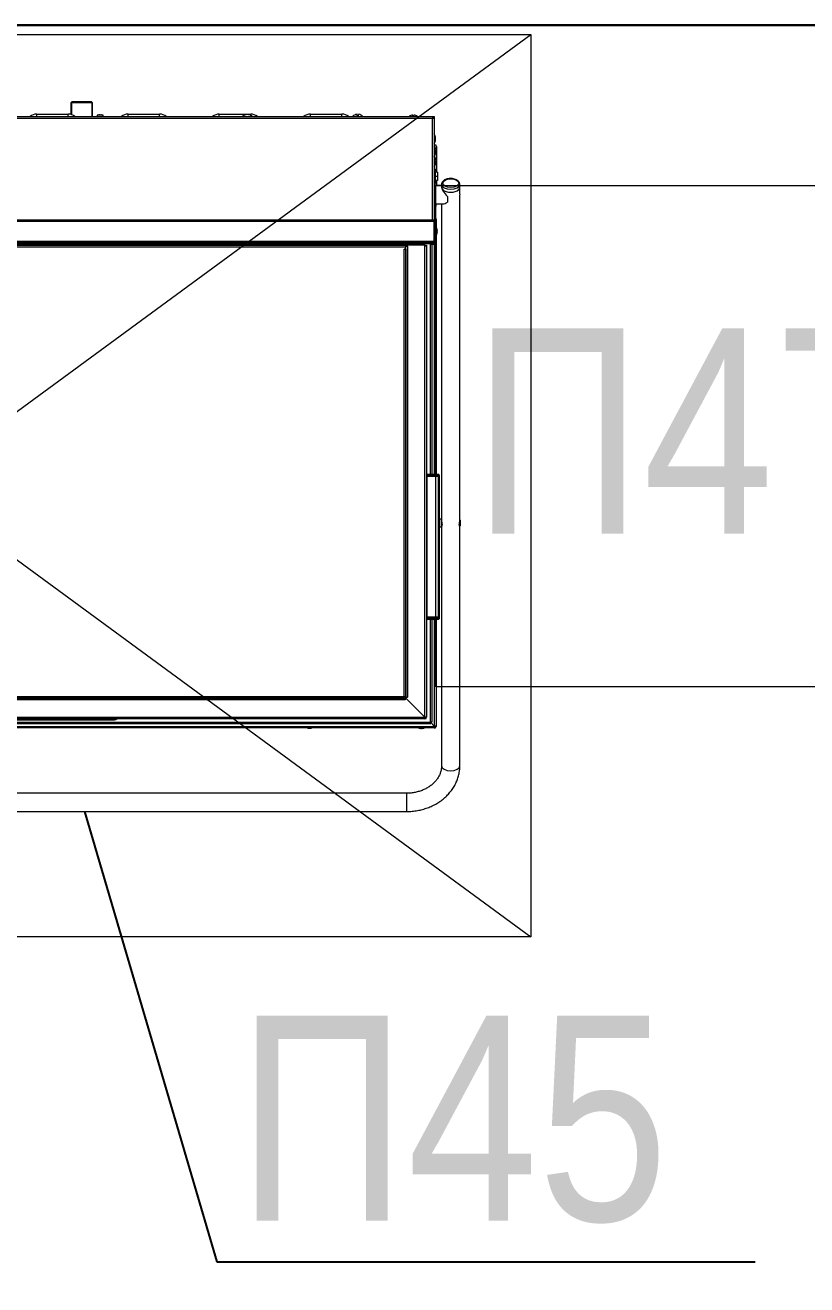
# Model space of a CAD drawing. Header units: millimetres. Extents: x -21010 to 105841, y -18351 to 135084.
# Drawn here: x 41709 to 42662, y 32620 to 34155 of the extents above; entities that cross this region are included whole.
import ezdxf
from ezdxf import colors
from ezdxf.entities.mleader import LeaderData, LeaderLine
from ezdxf.enums import TextEntityAlignment as Align
from ezdxf.math import Vec2, Vec3

# ---------------------------------------------------------------- set-up
doc = ezdxf.new("R2010")
doc.units = ezdxf.units.MM
for name, color, linetype, lineweight in [('Атрибут', 250, 'Continuous', 5), ('ДОНМ_ТХ_Анно', 84, 'Continuous', 20), ('Оборудование пищеблок', 250, 'Continuous', 5), ('Стены наружные', 7, 'Continuous', 18)]:
    doc.layers.add(name, color=color, linetype=linetype, lineweight=lineweight)
doc.styles.add('ISOCPEUR', font='isocpeur.ttf', dxfattribs={"width": 0.9, "height": 270})
doc.styles.add('ТХ_ДОНМ', font='ARIALN.TTF')

# ---------------------------------------------------------------- blocks, each defined once
blk = doc.blocks.new('Посудомоечная машина 1400')
at = {"layer": 'Оборудование пищеблок', "color": 217, "true_color": 0x93278f}
for p, q in [((166558, -325212.3), (166556.4, -325213.9)), ((166582.7, -325213.9), (166556.4, -325213.9)), ((166556.4, -325213.9), (166556.4, -325227.9)), ((166557.2, -325213.1), (166557.2, -325227.9)), ((166558, -325212.3), (166581.1, -325212.3)), ((166582.7, -325213.9), (166581.1, -325212.3)), ((166581.9, -325213.1), (166581.9, -325230.5)), ((166582.7, -325230.5), (166582.7, -325213.9)), ((165737.4, -325230.5), (166997.2, -325230.5)), ((165737.4, -325232.5), (166997.2, -325232.5)), ((166514.9, -325230.5), (166514.9, -325227.5)), ((166514.9, -325227.5), (166553.4, -325227.5)), ((166553.4, -325230.5), (166553.4, -325227.5)), ((166595.8, -325229), (166588.7, -325229)), ((166589.9, -325228.8), (166589.9, -325228.7)), ((166591.5, -325228.8), (166591.5, -325228.6)), ((166593.1, -325228.6), (166593.1, -325228.8)), ((166594.7, -325228.8), (166594.7, -325228.7)), ((166626.2, -325230.5), (166626.2, -325227.5)), ((166626.2, -325227.5), (166664.6, -325227.5)), ((166664.6, -325230.5), (166664.6, -325227.5)), ((166737.4, -325230.5), (166737.4, -325227.5)), ((166737.4, -325227.5), (166775.8, -325227.5)), ((166766.7, -325229.5), (166766.7, -325229.5)), ((166775.8, -325228.8), (166775.8, -325227.5)), ((166776.8, -325229.5), (166776.8, -325229.5)), ((166848.6, -325227.5), (166887, -325227.5)), ((166848.6, -325230.5), (166848.6, -325227.5)), ((166887, -325230.5), (166887, -325227.5)), ((166905.5, -325229.5), (166905.5, -325227.9)), ((166905.5, -325229.5), (166907, -325229.5)), ((166907, -325229.5), (166907, -325227.9)), ((166973.2, -325230.5), (166973.2, -325228.9)), ((166974.7, -325230.5), (166974.7, -325228.9)), ((166997.2, -325230.5), (166997.2, -325232.5)), ((166997.2, -325230.5), (166999.2, -325230.5)), ((166997.2, -325231.5), (166999.2, -325231.5)), ((166997.2, -325356.5), (166997.2, -325232.5)), ((166997.2, -325232.5), (166999.2, -325232.5)), ((166998.2, -325231.5), (166998.2, -325232.5)), ((166999.2, -325231.5), (166998.2, -325231.5)), ((166999.2, -325230.5), (166999.2, -325231.5)), ((166999.2, -325231.5), (166999.2, -325232.5)), ((166999.2, -325232.5), (166999.2, -325357.2)), ((167000.8, -325260.6), (167000.8, -325255)), ((167000.3, -325264.9), (166999.2, -325264.9)), ((167000.3, -325267.7), (167000.3, -325264.9)), ((167002.3, -325266.9), (167002.3, -325298.5)), ((167000.3, -325272), (167000.3, -325273.5)), ((167000.3, -325272), (167001.9, -325272)), ((167000.3, -325273.5), (167001.9, -325273.5)), ((167000.3, -325280), (167000.3, -325277.8)), ((167000.3, -325284.4), (167001.9, -325284.4)), ((167000.3, -325284.4), (167000.3, -325285.9)), ((167000.3, -325285.9), (167001.9, -325285.9)), ((166999.2, -325294.7), (167000.8, -325294.7)), ((167000.8, -325295.7), (166999.2, -325295.7)), ((167000.3, -325294.7), (167000.3, -325290.2)), ((167000.8, -325294.7), (167000.8, -325295.7)), ((167000.8, -325309.9), (167000.8, -325295.7)), ((167003.3, -325298.5), (167000.8, -325298.5)), ((167003.3, -325298.5), (167003.3, -325303.6)), ((166999.2, -325309.9), (167000.8, -325309.9)), ((167000.8, -325310.9), (166999.2, -325310.9)), ((167001.3, -325311.6), (166999.2, -325311.6)), ((166999.2, -325314.6), (167001.3, -325314.6)), ((167008.3, -325314.7), (166999.2, -325314.7)), ((167003.3, -325303.6), (167000.8, -325303.6)), ((167003.3, -325308.6), (167000.8, -325308.6)), ((167000.8, -325309.9), (167000.8, -325310.9)), ((167000.8, -325311.6), (167000.8, -325310.9)), ((167001.3, -325311.6), (167001.3, -325314.6)), ((167001.3, -325314.6), (167001.3, -325314.7)), ((167002.3, -325308.6), (167002.3, -325314.7)), ((167003.3, -325303.6), (167003.3, -325308.6)), ((167008.3, -325313), (167008.3, -325316.6)), ((167030.6, -325316.6), (167030.6, -325313)), ((167030.6, -325325.3), (167030.6, -325316.6)), ((167015.4, -325328.2), (167015.4, -325334.9)), ((167030.6, -325723), (167030.6, -325326.4)), ((166999.2, -325336.9), (167010.2, -325336.9)), ((166999.2, -325337), (167001.3, -325337)), ((167001.3, -325340.1), (166999.2, -325340.1)), ((166999.2, -325340.7), (167000.8, -325340.7)), ((167000.8, -325341.7), (166999.2, -325341.7)), ((167000.8, -325340.7), (167000.8, -325340.1)), ((167000.8, -325340.7), (167000.8, -325341.7)), ((167000.8, -325382.2), (167000.8, -325341.7)), ((167001.3, -325336.9), (167001.3, -325337)), ((167001.3, -325337), (167001.3, -325340.1)), ((167008.3, -325336.9), (167008.3, -325722.5)), ((165737.4, -325356.5), (166997.2, -325356.5)), ((165737.4, -325358), (166997.2, -325358)), ((166997.2, -325356.5), (166997.2, -325358)), ((166997.2, -325356.5), (166998.7, -325356.5)), ((166997.4, -325356.9), (166997.2, -325356.9)), ((166997.2, -325357.2), (166999.2, -325357.2)), ((166997.2, -325358), (166999.2, -325358)), ((166997.4, -325356.9), (166997.4, -325356.5)), ((166998.4, -325356.9), (166997.4, -325356.9)), ((166999.4, -325356.9), (166999.2, -325356.9)), ((166999.2, -325358), (166999.2, -325357.2)), ((166999.2, -325382.6), (166999.2, -325358)), ((166999.4, -325356.9), (166999.4, -325383.7)), ((167000.8, -325355.4), (167001.8, -325355.4)), ((167001.8, -325355.4), (167001.8, -325365.2)), ((167001.8, -325369.6), (167003.4, -325369.6)), ((167001.8, -325369.6), (167001.8, -325371.1)), ((167001.8, -325371.1), (167003.4, -325371.1)), ((167001.8, -325375.4), (167001.8, -325386.5)), ((165735.4, -325382.6), (166999.2, -325382.6)), ((165735.4, -325383.2), (166999.2, -325383.2)), ((165768.2, -325384.7), (166966.8, -325384.7)), ((166966.8, -325386.2), (165768.2, -325386.2)), ((165769.8, -325387.2), (166964.9, -325387.2)), ((165769.8, -325389.3), (166964.9, -325389.3)), ((166962.8, -325392.1), (166964.9, -325392.1)), ((166962.8, -325392.3), (166962.8, -325392.1)), ((166962.8, -325937.3), (166962.8, -325392.3)), ((166964.9, -325392.3), (166962.8, -325392.3)), ((166988.1, -325387.2), (166964.9, -325387.2)), ((166964.9, -325387.2), (166964.9, -325388.2)), ((166964.9, -325387.2), (166964.9, -325387.2)), ((166965.1, -325387.2), (166964.9, -325387.2)), ((166966.9, -325388.2), (166964.9, -325388.2)), ((166964.9, -325389.3), (166964.9, -325388.3)), ((166965.1, -325388.3), (166964.9, -325388.3)), ((166964.9, -325388.6), (166965.4, -325388.6)), ((166964.9, -325392.1), (166964.9, -325389.3)), ((166964.9, -325938.2), (166964.9, -325392.1)), ((166964.9, -325392.3), (166964.9, -325937.3)), ((166965.1, -325387.2), (166965.1, -325387.2)), ((166988.1, -325387.2), (166965.1, -325387.2)), ((166965.1, -325388.3), (166965.1, -325388.2)), ((166966.9, -325388.3), (166965.1, -325388.3)), ((166965.5, -325388.5), (166966.9, -325388.5)), ((166966.8, -325384.7), (166966.8, -325386.2)), ((166966.8, -325384.7), (166997.4, -325384.7)), ((166966.8, -325387.2), (166966.8, -325386.2)), ((166966.9, -325388.5), (166966.9, -325388.2)), ((166966.9, -325388.5), (166966.9, -325938.2)), ((166968.1, -325386.7), (166967.1, -325386.7)), ((166967.1, -325387.2), (166967.1, -325386.7)), ((166968.4, -325386), (166967.7, -325385.3)), ((166968.1, -325387.2), (166968.1, -325386.7)), ((166997.4, -325384.7), (166969.1, -325384.7)), ((166997.4, -325385.7), (166969.1, -325385.7)), ((166976.7, -325385.7), (166977.5, -325386.5)), ((166977.5, -325386.5), (166977.5, -325387.2)), ((166988.1, -325388.3), (166988.1, -325387.2)), ((166988.1, -325387.2), (166989.1, -325387.2)), ((166988.1, -325387.2), (166988.1, -325387.2)), ((166988.1, -325388.3), (166990.1, -325388.3)), ((166988.1, -325962.5), (166988.1, -325388.3)), ((166989.1, -325388.3), (166988.1, -325388.3)), ((166989.1, -325387.2), (166989.1, -325388.3)), ((166989.1, -325387.2), (166990.1, -325387.2)), ((166989.1, -325387.2), (166989.1, -325388.3)), ((166990.1, -325387.2), (166990.1, -325388.3)), ((166990.1, -325388.3), (166990.1, -325962.6)), ((166994.7, -325666.7), (166994.7, -325386.7)), ((166996.7, -325386.7), (166994.7, -325386.7)), ((166996.4, -325385.7), (166996.4, -325386.7)), ((166999.7, -325386.7), (166996.7, -325386.7)), ((166996.7, -325386.7), (166996.7, -325666.7)), ((166997.4, -325385.7), (166997.4, -325386.7)), ((166998.2, -325386.7), (166998.2, -325386.2)), ((166998.2, -325386.2), (166999.2, -325386.2)), ((166998.4, -325383.2), (166998.4, -325383.7)), ((166998.4, -325383.7), (166998.4, -325383.2)), ((166998.4, -325385.5), (166998.4, -325386.7)), ((166999.2, -325383.2), (166999.2, -325382.6)), ((166999.2, -325384.6), (166999.2, -325386.5)), ((166999.2, -325386.7), (166999.2, -325386.5)), ((166999.2, -325386.5), (166999.7, -325386.5)), ((166999.4, -325382.2), (167000.8, -325382.2)), ((167000.8, -325383.2), (166999.4, -325383.2)), ((166999.7, -325386.5), (166999.7, -325383.2)), ((166999.7, -325386.5), (166999.7, -325386.7)), ((167001.8, -325386.5), (166999.7, -325386.5)), ((166999.7, -325666.7), (166999.7, -325386.7)), ((167001.8, -325386.7), (166999.7, -325386.7)), ((167000.8, -325382.2), (167000.8, -325383.2)), ((167000.8, -325386.7), (167000.8, -325386.5)), ((167000.8, -325386.5), (167000.8, -325386.7)), ((167001.8, -325386.7), (167001.8, -325386.5)), ((167001.8, -325386.7), (167001.8, -325666.7)), ((167000.8, -325482), (167001.9, -325482)), ((166990.6, -325668.6), (166990.1, -325668.6)), ((166990.6, -325669.1), (166990.1, -325669.1)), ((166990.3, -325668.8), (166990.6, -325668.8)), ((166990.4, -325666.7), (166990.4, -325667.8)), ((167005, -325666.7), (166990.4, -325666.7)), ((166990.6, -325667.8), (167004.8, -325667.8)), ((166990.6, -325667.8), (166990.6, -325668.1)), ((167004.8, -325668.1), (166990.6, -325668.1)), ((166990.6, -325668.1), (166990.6, -325668.6)), ((166990.6, -325668.6), (167004.8, -325668.6)), ((166990.6, -325668.6), (166990.6, -325668.8)), ((166990.6, -325669.1), (166990.6, -325668.8)), ((167004.8, -325668.8), (166990.6, -325668.8)), ((166990.6, -325669.1), (166990.6, -325840.4)), ((167004.8, -325669.1), (166990.6, -325669.1)), ((167004.8, -325668.1), (167004.8, -325667.8)), ((167004.8, -325668.6), (167004.8, -325668.1)), ((167004.8, -325668.8), (167004.8, -325668.6)), ((167005.3, -325668.6), (167004.8, -325668.6)), ((167004.8, -325669.1), (167004.8, -325668.8)), ((167004.8, -325668.8), (167005.1, -325668.8)), ((167004.8, -325840.4), (167004.8, -325669.1)), ((167005.3, -325669.1), (167004.8, -325669.1)), ((167005, -325666.7), (167005, -325667.8)), ((167005.1, -325668.9), (167005.1, -325668.8)), ((167005.3, -325668.1), (167005.3, -325667)), ((167005.3, -325668.1), (167005.3, -325668.6)), ((167005.3, -325669), (167005.3, -325668.6)), ((167005.3, -325669), (167005.3, -325669.1)), ((167005.3, -325669), (167005.3, -325669)), ((167005.3, -325669.1), (167005.3, -325840.4)), ((167008, -325721.4), (167005.3, -325721.4)), ((167005.3, -325730.5), (167008, -325730.5)), ((167008, -325721.4), (167008, -325730.5)), ((167008.3, -325721.7), (167008, -325721.4)), ((167008, -325730.5), (167008.3, -325730.2)), ((167008.3, -325730.2), (167008.3, -325722.5)), ((167008.3, -325729.5), (167008.6, -325729.5)), ((167008.3, -325730.2), (167008.3, -326021.7)), ((167030.3, -325729.5), (167031.1, -325729.5)), ((167031.1, -325722.5), (167030.6, -325722.5)), ((167030.6, -326021.7), (167030.6, -325729.5)), ((167031.1, -325722.5), (167031.1, -325729.5)), ((167031.6, -325723), (167031.1, -325722.5)), ((167031.1, -325729.5), (167031.6, -325729)), ((167031.6, -325729), (167031.6, -325723)), ((166990.1, -325840.4), (166990.6, -325840.4)), ((166990.1, -325840.9), (166990.6, -325840.9)), ((166990.6, -325840.7), (166990.3, -325840.7)), ((166990.4, -325841.8), (166990.4, -325842.9)), ((166990.4, -325842.9), (167005, -325842.9)), ((166990.6, -325840.4), (167004.8, -325840.4)), ((166990.6, -325840.4), (166990.6, -325840.7)), ((166990.6, -325840.7), (167004.8, -325840.7)), ((166990.6, -325840.7), (166990.6, -325840.9)), ((166990.6, -325840.9), (166990.6, -325841.5)), ((167004.8, -325840.9), (166990.6, -325840.9)), ((166990.6, -325841.5), (167004.8, -325841.5)), ((166990.6, -325841.5), (166990.6, -325841.8)), ((167004.8, -325841.8), (166990.6, -325841.8)), ((166994.7, -325968.4), (166994.7, -325842.9)), ((166996.7, -325842.9), (166996.7, -325968.4)), ((166999.7, -325973.7), (166999.7, -325842.9)), ((167000.8, -325846), (167001.9, -325846)), ((167001.8, -325842.9), (167001.8, -325973.7)), ((167004.8, -325840.4), (167005.3, -325840.4)), ((167004.8, -325840.4), (167004.8, -325840.7)), ((167004.8, -325840.9), (167004.8, -325840.7)), ((167005.1, -325840.7), (167004.8, -325840.7)), ((167004.8, -325841.5), (167004.8, -325840.9)), ((167004.8, -325840.9), (167005.3, -325840.9)), ((167004.8, -325841.8), (167004.8, -325841.5)), ((167005, -325842.9), (167005, -325841.8)), ((167005.1, -325840.7), (167005.1, -325840.7)), ((167005.3, -325840.4), (167005.3, -325840.5)), ((167005.3, -325840.9), (167005.3, -325840.5)), ((167005.3, -325840.5), (167005.3, -325840.5)), ((167005.3, -325840.9), (167005.3, -325841.5)), ((167005.3, -325841.5), (167005.3, -325842.6)), ((165770.8, -325939.3), (166963.8, -325939.3)), ((166963.8, -325941.3), (165770.8, -325941.3)), ((165771.8, -325937.3), (166962.8, -325937.3)), ((166962.8, -325939.3), (165771.8, -325939.3)), ((166962.8, -325937.3), (166964.9, -325937.3)), ((166962.8, -325939.3), (166962.8, -325937.3)), ((166962.8, -325939.3), (166962.8, -325939.3)), ((166963.8, -325939.3), (166963.8, -325941.3)), ((166964, -325939.3), (166963.8, -325939.3)), ((166964, -325940.3), (166963.8, -325940.3)), ((166963.8, -325941.3), (166964, -325941.3)), ((166964, -325941.3), (166964, -325939.3)), ((166964, -325939.3), (166964.8, -325939.3)), ((166988.1, -325962.6), (166964.8, -325939.3)), ((166964.9, -325939.3), (166964.8, -325939.3)), ((166964.9, -325938.2), (166964.9, -325938.5)), ((166964.9, -325938.2), (166966.9, -325938.2)), ((166966.9, -325938.5), (166964.9, -325938.5)), ((166964.9, -325939.3), (166964.9, -325938.5)), ((166964.9, -325939.3), (166988.1, -325962.5)), ((166965.8, -325940.3), (166965.8, -325940.2)), ((166965.9, -325938.2), (166965.9, -325938.5)), ((166966.9, -325938.5), (166966.9, -325938.2)), ((166986.6, -325961.1), (166986.6, -325961.1)), ((165734.9, -325973.7), (166999.7, -325973.7)), ((166999.7, -325975.7), (165734.9, -325975.7)), ((165740.2, -325968.6), (166994.5, -325968.6)), ((166994.5, -325970.6), (165740.2, -325970.6)), ((165746.5, -325962.6), (166988.1, -325962.6)), ((166988.1, -325964.6), (165746.5, -325964.6)), ((166152.5, -325965.8), (166582.1, -325965.8)), ((166582.1, -325964.6), (166582.1, -325965.8)), ((166582.1, -325965.8), (166609.9, -325965.8)), ((166988.1, -325963.6), (166988.1, -325964.6)), ((166989.1, -325962.6), (166990.1, -325962.6)), ((166994.5, -325968.6), (166994.5, -325970.6)), ((166994.7, -325969.6), (166994.5, -325969.6)), ((166994.5, -325970.6), (166994.7, -325970.6)), ((166994.7, -325968.4), (166996.7, -325968.4)), ((166999.7, -325973.7), (166994.7, -325968.6)), ((166994.7, -325968.6), (166999.7, -325973.7)), ((166996.7, -325968.6), (166994.7, -325968.6)), ((166994.7, -325970.6), (166994.7, -325968.6)), ((166995.7, -325969.6), (166995.7, -325969.6)), ((166996.4, -325968.4), (166996.4, -325968.6)), ((166996.4, -325970.3), (166996.4, -325970.4)), ((166996.7, -325968.4), (166996.7, -325968.6)), ((166996.7, -325970.6), (166996.7, -325970.6)), ((166997.2, -325971.1), (166997.2, -325971.1)), ((166997.4, -325971.3), (166997.4, -325971.4)), ((166997.7, -325971.7), (166997.7, -325971.7)), ((166997.7, -325971.7), (166997.8, -325971.7)), ((166998.8, -325972.7), (166998.7, -325972.7)), ((166998.7, -325972.7), (166998.8, -325972.7)), ((166999.2, -325973.1), (166999.1, -325973.1)), ((166999.2, -325973.1), (166999.2, -325973.2)), ((166999.7, -325973.7), (166999.7, -325973.7)), ((166999.7, -325974.7), (166999.7, -325973.7)), ((166999.7, -325974.7), (166999.7, -325975.7)), ((167000.8, -325973.7), (167001.8, -325973.7)), ((166965.9, -326055.2), (165768.8, -326055.2)), ((166965.9, -326077.5), (166965.9, -326055.2)), ((165768.8, -326077.5), (166965.9, -326077.5))]:
    blk.add_line(p, q, dxfattribs=at)
for centre, radius, start, end in [((166514.9, -325239.8), 12.3, 90, 131.1859), ((166553.4, -325239.8), 12.3, 48.8141, 90), ((166592.6, -325230.3), 4.05, 161.8194, 183.5777), ((166592.3, -325241.1), 12.6, 100.8667, 106.2602), ((166592.3, -325241.1), 12.6, 94.7118, 100.8904), ((166592.3, -325241.1), 12.6, 94.7118, 100.8035), ((166590, -325229), 0.303, 76.4296, 100.8667), ((166592.3, -325241.1), 12.4, 86.1715, 93.8285), ((166592.3, -325241.1), 12.4, 86.4027, 93.7975), ((166592.3, -325241.1), 12.6, 79.1096, 85.2882), ((166592.3, -325241.1), 12.6, 79.0975, 85.2882), ((166594.6, -325229), 0.303, 79.1333, 103.5704), ((166592.3, -325241.1), 12.6, 73.7398, 79.1333), ((166592, -325230.3), 4.05, 356.4223, 18.1806), ((166626.2, -325239.8), 12.3, 90, 131.1859), ((166664.6, -325239.8), 12.3, 48.8141, 90), ((166737.4, -325239.8), 12.3, 90, 131.1859), ((166772.2, -325237.5), 9.75, 124.6571, 134.0407), ((166775.8, -325239.8), 12.3, 48.8141, 90), ((166771.3, -325237.5), 9.75, 45.9593, 55.3429), ((166848.6, -325239.8), 12.3, 90, 131.1859), ((166887, -325239.8), 12.3, 48.8141, 90), ((166906.7, -325237.5), 9.75, 97.1339, 134.0407), ((166905.8, -325237.5), 9.75, 45.9593, 82.8423), ((166974.4, -325238.5), 9.75, 97.1339, 124.6571), ((166973.5, -325238.5), 9.75, 55.3429, 82.8423), ((166996.5, -325255), 4.22, 0, 50.163), ((166996.5, -325260.6), 4.22, 309.837, 0), ((166992.2, -325273.2), 9.75, 7.1339, 44.0407), ((167000.3, -325266.9), 2.02, 0, 90), ((166992.2, -325272.3), 9.75, 315.9593, 352.8423), ((166992.2, -325285.6), 9.75, 7.1339, 44.0407), ((166992.2, -325284.7), 9.75, 315.9593, 352.8423), ((167035, -325325.9), 4.43, 176.8945, 182.8894), ((167034.9, -325325.8), 4.33, 180.3732, 183.1728), ((166996, -325357.6), 2.23, 1.4147, 29.9116), ((166993.8, -325370.8), 9.75, 7.1339, 44.0407), ((166993.8, -325369.9), 9.75, 315.9593, 352.8423), ((166969.1, -325386.7), 2.02, 135, 180), ((166969.1, -325386.7), 2.02, 90, 135), ((166969.1, -325386.7), 1.01, 135, 180), ((166969.1, -325386.7), 1.01, 90, 135), ((166989.1, -325388.3), 0.00202, 0, 180), ((166997.4, -325383.7), 2.02, 270, 0), ((166997.4, -325383.7), 1.01, 270, 0), ((166997.4, -325383.7), 1.01, 270, 0), ((166992.2, -325481.7), 9.75, 7.1339, 11.998), ((166992.2, -325480.8), 9.75, 348.002, 352.8423), ((166990.4, -325667), 0.303, 90, 180), ((166990.5, -325665.9), 2.17, 259.8967, 273.3258), ((166990.3, -325668.6), 0.202, 180, 270), ((166990.4, -325669.1), 0.303, 90, 180), ((167004.9, -325665.9), 2.17, 266.6809, 280.0967), ((167005, -325667), 0.303, 0, 90), ((167005, -325669.1), 0.303, 0, 90), ((167005.1, -325668.6), 0.202, 270, 0), ((166990.4, -325840.4), 0.303, 180, 270), ((166990.3, -325840.9), 0.202, 90, 180), ((166990.5, -325843.6), 2.17, 86.6809, 100.0967), ((166990.4, -325842.6), 0.303, 180, 270), ((166992.2, -325845.7), 9.75, 7.1339, 11.998), ((166992.2, -325844.8), 9.75, 348.002, 352.8423), ((167004.9, -325843.6), 2.17, 79.8967, 93.3258), ((167005, -325840.4), 0.303, 270, 0), ((167005, -325842.6), 0.303, 270, 0), ((167005.1, -325840.9), 0.202, 0, 90), ((166968.8, -325943.2), 6.32, 127.995, 142.005), ((166609.9, -325962.3), 3.54, 270, 318.9177), ((166984.5, -325966.7), 9.75, 247.8012, 262.1458), ((166983.6, -325966.7), 9.75, 277.804, 292.1988), ((166988.1, -325987.8), 25.3, 87.709, 89.9994), ((166988.2, -326052.3), 89.8, 88.7817, 90.0724), ((167010.6, -325962.6), 22.5, 179.8557, 182.4359), ((167077.9, -325962.7), 89.8, 179.9276, 181.2183), ((166988.1, -325962.6), 2.02, 270, 0), ((166988.1, -325962.6), 1.01, 270, 0), ((166999.7, -325973.7), 1.01, 270, 0), ((166999.7, -325973.7), 2.02, 270, 0), ((166999.9, -326063.4), 89.8, 88.7817, 90.0724), ((166999.7, -325999), 25.3, 87.709, 89.9994), ((167022.2, -325973.7), 22.5, 179.8557, 182.4359), ((167089.5, -325973.8), 89.8, 179.9276, 181.2183)]:
    blk.add_arc(centre, radius, start, end, dxfattribs=at)
for centre, major_axis, ratio, start_param, end_param in [((166591.5, -325228.9), (0.303, 0), 0.99662, 0.476163, 1.636417), ((166593.1, -325228.9), (0.303, 0), 0.99662, 1.505175, 2.66543), ((167019.5, -325313), (11.1, 0), 0.552947, 3.141593, 6.273464), ((167019.5, -325325.8), (10.6, -10.6), 0.301627, 3.434541, 4.633169), ((167019.5, -325316.6), (11.1, 0), 0.552947, 3.141593, 6.283185), ((167019.5, -325316.6), (-11.1, 0), 0.552947, 0, 3.141593), ((167019.5, -325325.8), (10.6, 10.6), 0.301627, 3.434541, 4.047272), ((166990.4, -325668.1), (-0.303, 0), 0.989368, 4.712389, 6.283185), ((167005, -325668.1), (-0.303, 0), 0.989368, 3.141593, 4.712389), ((166990.4, -325841.5), (0.303, 0), 0.989368, 3.141593, 4.712389), ((167005, -325841.5), (0.303, 0), 0.989368, 4.712389, 6.283185), ((167019.5, -326021.7), (11.1, 0), 0.552947, 3.141593, 6.283185)]:
    blk.add_ellipse(centre, major_axis=major_axis, ratio=ratio, start_param=start_param, end_param=end_param, dxfattribs=at)
blk.add_ellipse((167019.5, -325311.7), major_axis=(9.72, 0), ratio=0.552947, dxfattribs=at)
for points, knots in [([(166591.2, -325228.6), (166591.3, -325228.6), (166591.4, -325228.6), (166591.4, -325228.6), (166591.5, -325228.6), (166591.5, -325228.6)], [0, 0, 0, 0, 0.5, 0.5, 1, 1, 1, 1]), ([(166591.7, -325228.7), (166591.7, -325228.6), (166591.6, -325228.6), (166591.6, -325228.6), (166591.5, -325228.6), (166591.5, -325228.6), (166591.4, -325228.6), (166591.3, -325228.6), (166591.3, -325228.6), (166591.2, -325228.6), (166591.2, -325228.6)], [0.3079446, 0.3079446, 0.3079446, 0.3079446, 0.389575, 0.4758458, 0.5503018, 0.6146228, 0.7007976, 0.8555116, 0.9792619, 1, 1, 1, 1]), ([(166593.3, -325228.6), (166593.3, -325228.6), (166593.2, -325228.6), (166593.1, -325228.6), (166593.1, -325228.6), (166593, -325228.6), (166592.9, -325228.6), (166592.8, -325228.7), (166592.8, -325228.8), (166592.8, -325228.8), (166592.8, -325228.9)], [0, 0, 0, 0, 0.1255067, 0.2598055, 0.4202484, 0.5228382, 0.6514473, 0.7917301, 0.9373978, 0.9637843, 0.9637843, 0.9637843, 0.9637843]), ([(166593.1, -325228.6), (166593.1, -325228.6), (166593.1, -325228.6), (166593.2, -325228.6), (166593.3, -325228.6), (166593.3, -325228.6)], [0, 0, 0, 0, 0.5, 0.5, 1, 1, 1, 1]), ([(166766.7, -325229.5), (166767.1, -325229.2), (166767.5, -325229), (166768.3, -325228.6), (166768.7, -325228.4), (166769.5, -325228.1), (166770, -325228), (166770.8, -325227.9), (166771.3, -325227.8), (166772.2, -325227.8), (166772.6, -325227.9), (166773.5, -325228), (166774, -325228.1), (166774.8, -325228.4), (166775.2, -325228.6), (166776, -325229), (166776.4, -325229.2), (166776.8, -325229.5)], [0, 0, 0, 0, 0.125, 0.125, 0.25, 0.25, 0.375, 0.375, 0.5, 0.5, 0.625, 0.625, 0.75, 0.75, 0.875, 0.875, 1, 1, 1, 1]), ([(167030.5, -325313), (167030.5, -325312.8), (167030.6, -325312.1), (167030.1, -325310.7), (167029.1, -325309.3), (167027.5, -325308.1), (167025.5, -325307.1), (167023.1, -325306.4), (167020.5, -325306.1), (167017.8, -325306.1), (167015.2, -325306.5), (167012.9, -325307.3), (167010.9, -325308.4), (167009.4, -325309.8), (167008.5, -325311.4), (167008.4, -325312.4), (167008.3, -325313)], [0, 0, 0, 0, 0.026835, 0.096169, 0.16558, 0.238999, 0.316227, 0.394465, 0.472379, 0.550112, 0.628044, 0.706522, 0.786049, 0.86683, 0.935574, 1, 1, 1, 1]), ([(166998.7, -325356.5), (166998.8, -325356.7), (166999, -325356.9), (166999.1, -325357.1), (166999.2, -325357.2), (166999.2, -325357.2)], [0, 0, 0, 0, 0.5, 0.5, 0.6763367, 0.6763367, 0.6763367, 0.6763367]), ([(166965.5, -325388.5), (166965.3, -325388.6), (166965.1, -325388.8), (166964.9, -325389.2), (166964.9, -325389.3), (166964.9, -325389.5)], [0, 0, 0, 0, 0.5, 0.5, 1, 1, 1, 1]), ([(166990.6, -325667.8), (166990.6, -325667.8), (166990.5, -325667.8), (166990.5, -325667.8), (166990.4, -325667.8), (166990.4, -325667.8)], [0, 0, 0, 0, 0.5, 0.5, 1, 1, 1, 1]), ([(167005, -325667.8), (167005, -325667.8), (167005, -325667.8), (167004.9, -325667.8), (167004.9, -325667.8), (167004.8, -325667.8)], [0, 0, 0, 0, 0.5, 0.5, 1, 1, 1, 1]), ([(167008.3, -325723), (167008.3, -325723.5), (167008.5, -325724.3), (167008.8, -325726.2), (167009, -325727.2), (167009, -325728.8), (167008.8, -325729.4), (167008.5, -325729.7), (167008.4, -325729.6), (167008.3, -325729.2)], [0.2501193, 0.2501193, 0.2501193, 0.2501193, 0.375, 0.375, 0.5, 0.5, 0.625, 0.625, 0.73861, 0.73861, 0.73861, 0.73861]), ([(167030.4, -325729.6), (167030.4, -325729.6), (167030.3, -325729.6), (167030.1, -325729.4), (167030, -325728.8), (167030, -325727.2), (167030.1, -325726.2), (167030.4, -325724.3), (167030.6, -325723.5), (167030.6, -325723)], [0.5931102, 0.5931102, 0.5931102, 0.5931102, 0.625, 0.625, 0.75, 0.75, 0.875, 0.875, 1, 1, 1, 1]), ([(166990.4, -325841.8), (166990.4, -325841.8), (166990.5, -325841.8), (166990.5, -325841.8), (166990.6, -325841.8), (166990.6, -325841.8)], [0, 0, 0, 0, 0.5, 0.5, 1, 1, 1, 1]), ([(167004.8, -325841.8), (167004.9, -325841.8), (167004.9, -325841.8), (167005, -325841.8), (167005, -325841.8), (167005, -325841.8)], [0, 0, 0, 0, 0.5, 0.5, 1, 1, 1, 1]), ([(166850.4, -325975.8), (166850.3, -325975.8), (166850.3, -325975.9), (166849.8, -325976), (166849.4, -325976.1), (166848.5, -325976.3), (166848, -325976.3), (166847.1, -325976.3), (166846.7, -325976.3), (166845.8, -325976.1), (166845.4, -325976), (166844.9, -325975.9), (166844.8, -325975.8), (166844.7, -325975.8)], [0.2309622, 0.2309622, 0.2309622, 0.2309622, 0.25, 0.25, 0.375, 0.375, 0.5, 0.5, 0.625, 0.625, 0.75, 0.75, 0.7754156, 0.7754156, 0.7754156, 0.7754156]), ([(166982, -325975.8), (166982, -325975.8), (166982.1, -325975.9), (166982.3, -325976), (166982.5, -325976.1), (166983, -325976.3), (166983.2, -325976.3), (166983.6, -325976.3), (166983.9, -325976.3), (166984.1, -325976.2)], [0.2309622, 0.2309622, 0.2309622, 0.2309622, 0.25, 0.25, 0.375, 0.375, 0.5, 0.5, 0.6237391, 0.6237391, 0.6237391, 0.6237391]), ([(166984.9, -325976.3), (166984.9, -325976.3), (166984.8, -325976.3), (166984.5, -325976.3), (166984.3, -325976.3), (166983.8, -325976.1), (166983.6, -325976), (166983.4, -325975.9), (166983.4, -325975.8), (166983.3, -325975.8)], [0.4607988, 0.4607988, 0.4607988, 0.4607988, 0.5, 0.5, 0.625, 0.625, 0.75, 0.75, 0.7691008, 0.7691008, 0.7691008, 0.7691008]), ([(167008.3, -326021.7), (167008.3, -326022.3), (167008.3, -326024.2), (167007.8, -326027.5), (167006.6, -326031.4), (167004.8, -326035.3), (167002.4, -326038.9), (166999.5, -326042.2), (166996.1, -326045.3), (166992.3, -326048), (166988.1, -326050.3), (166983.6, -326052.2), (166978.8, -326053.7), (166973.9, -326054.7), (166969.4, -326055.2), (166966.9, -326055.2), (166965.9, -326055.2)], [0, 0, 0, 0, 0.035712, 0.116846, 0.197587, 0.277255, 0.355629, 0.432813, 0.509056, 0.58462, 0.659727, 0.73454, 0.809171, 0.883688, 0.95813, 1, 1, 1, 1]), ([(166965.9, -326077.5), (166967.2, -326077.4), (166970.3, -326077.4), (166975.9, -326076.9), (166982.1, -326075.8), (166988.3, -326074.1), (166994.2, -326071.9), (166999.9, -326069.3), (167005.2, -326066.1), (167010.2, -326062.5), (167014.7, -326058.5), (167018.7, -326054.1), (167022.2, -326049.4), (167025.1, -326044.4), (167027.4, -326039.3), (167029.1, -326033.9), (167030.2, -326028.6), (167030.6, -326024.4), (167030.6, -326022.2), (167030.6, -326021.7)], [0, 0, 0, 0, 0.035627, 0.099617, 0.163655, 0.227714, 0.291781, 0.355833, 0.41984, 0.483758, 0.547538, 0.61112, 0.67445, 0.737481, 0.800184, 0.862559, 0.924634, 0.983061, 1, 1, 1, 1])]:
    blk.add_open_spline(points, degree=3, knots=knots, dxfattribs=at)
at = {"layer": 'Атрибут', "style": 'ISOCPEUR', "width": 0.85}
blk.add_attdef('№_ПОЗИЦИИ', text='', height=150, dxfattribs=at).set_placement((166424.6, -325592.7), align=Align.MIDDLE_CENTER)
blk = doc.blocks.new('Зонт вытяжной 1500х1100')
at = {"layer": 'Оборудование пищеблок', "color": 217, "true_color": 0x93278f}
for p, q in [((164747.8, -326126.1), (166247.8, -325026.1)), ((164747.8, -325026.1), (166247.8, -326126.1))]:
    blk.add_line(p, q, dxfattribs=at)
blk.add_lwpolyline([(164747.8, -325026.1), (166247.8, -325026.1), (166247.8, -326126.1), (164747.8, -326126.1)], close=True, dxfattribs=at)
at = {"layer": 'Атрибут', "style": 'ISOCPEUR', "width": 0.85}
blk.add_attdef('№_ПОЗИЦИИ', text='', height=150, dxfattribs=at).set_placement((165514.1, -325545.1), align=Align.MIDDLE_CENTER)
blk = doc.blocks.new('Раздаточный стол')
at = {"layer": 'Оборудование пищеблок', "color": 217, "true_color": 0x93278f}
blk.add_lwpolyline([(166384.7, -325838.5), (166996.7, -325838.5), (166996.7, -326449.5), (166384.7, -326449.5)], close=True, dxfattribs=at)
at = {"layer": 'Атрибут', "style": 'ISOCPEUR', "width": 0.85}
blk.add_attdef('№_ПОЗИЦИИ', text='', height=150, dxfattribs=at).set_placement((166503.8, -325273.2), align=Align.MIDDLE_CENTER)
blk = doc.blocks.new('_None')
blk = doc.blocks.new('1 этаж 21082025')
at = {"layer": 'Стены наружные', "lineweight": 30}
blk.add_line((45035, -9320), (48835, -9320), dxfattribs=at)

msp = doc.modelspace()

# ---------------------------------------------------------------- block references
msp.add_blockref('1 этаж 21082025', (-5738, 43475))
at = {"layer": 'Оборудование пищеблок', "color": 217, "true_color": 0x93278f}
for name, p in [('Зонт вытяжной 1500х1100', (-123922.1, 359169.9)), ('Посудомоечная машина 1400', (-124791.6, 359274.2)), ('Раздаточный стол', (-124175.1, 359798.1))]:
    msp.add_blockref(name, p, dxfattribs=at)

# ---------------------------------------------------------------- texts
at = {"layer": 'ДОНМ_ТХ_Анно', "style": 'ТХ_ДОНМ'}
msp.add_text('П47', height=250, dxfattribs=at).set_placement((42518.1, 33660.4), align=Align.MIDDLE_CENTER)

# ---------------------------------------------------------------- leaders
at = {"layer": 'ДОНМ_ТХ_Анно'}
ml = msp.add_multileader_mtext('Standard', dxfattribs=at)
ml.set_content('П45', color=256, style='ТХ_ДОНМ')
ml.set_leader_properties()
ml.set_arrow_properties(name='NONE')
ml.build(insert=Vec2(0, 0))
ml.multileader.update_dxf_attribs({"text_left_attachment_type": 6, "text_right_attachment_type": 6, "dogleg_length": 0.25, "arrow_head_size": 250})
ctx = ml.context
ctx.base_point, ctx.char_height, ctx.arrow_head_size, ctx.landing_gap_size, ctx.plane_origin = Vec3(41943.1, 32648), 250, 250, 25, Vec3(39878.9, 29194)
ctx.left_attachment, ctx.right_attachment = 6, 6
notes = []
notes.append((ctx, [(0, (1, 1, 0), (41942.9, 32648), (1, 0), 0.25, [(2, [(41781.4, 33196.8)], 0, [])])]))
ctx.mtext.insert, ctx.mtext.flow_direction = Vec3(41968.1, 32948), 5
for ctx, leaders in notes:
    for number, flags, end, landing, length, lines in leaders:
        leader = LeaderData()
        leader.index, (leader.has_last_leader_line, leader.has_dogleg_vector, leader.attachment_direction) = number, flags
        leader.last_leader_point, leader.dogleg_vector, leader.dogleg_length = Vec3(end), Vec3(landing), length
        for number, points, colour, breaks in lines:
            line = LeaderLine()
            line.index, line.vertices, line.color, line.breaks = number, Vec3.list(points), colors.encode_raw_color(colour), breaks
            leader.lines.append(line)
        ctx.leaders.append(leader)

doc.saveas('drawing.dxf')
